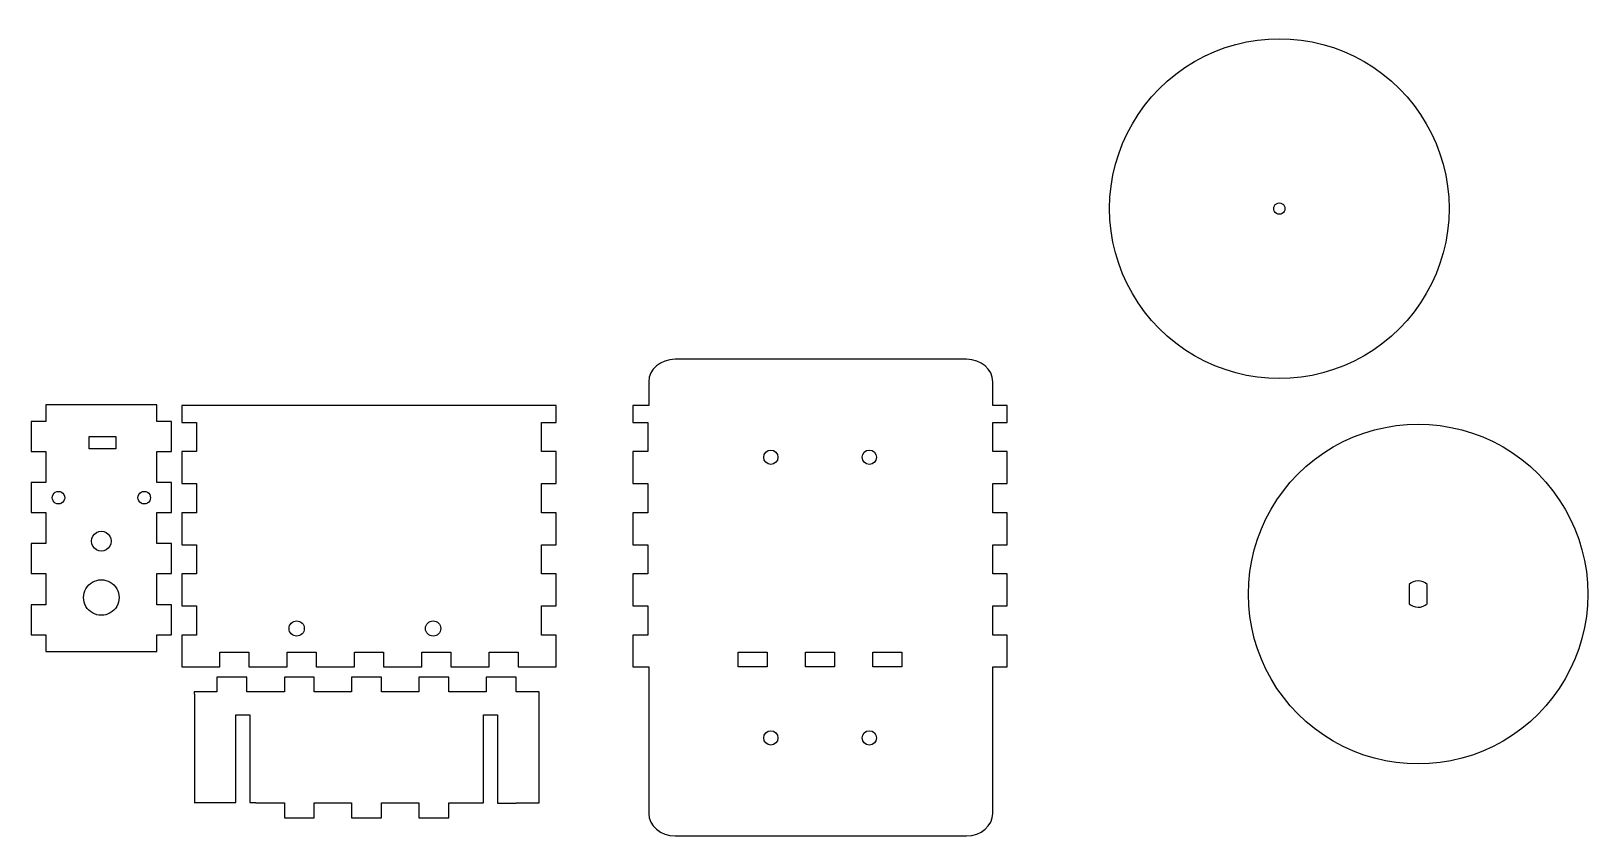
# Model space of a CAD drawing. Extents: x 31 to 347, y 30 to 194.
import ezdxf

# ---------------------------------------------------------------- set-up
doc = ezdxf.new("R2010")
doc.units = 0
doc.layers.add('newlayer', color=7, linetype='CONTINUOUS')

msp = doc.modelspace()

# ---------------------------------------------------------------- linework, layer by layer
at = {"layer": 'newlayer', "color": 7}
for points in [[(285.097146, 157.653392), (285.097147, 157.653392)], [(318.397146, 157.653391), (318.397146, 157.653391)], [(220.415556, 127.102222), (161.316458, 127.102222), (161.316458, 127.102222)], [(155.945417, 122.560208), (155.945417, 117.744792), (152.7175, 117.744792), (152.7175, 114.287569), (155.724931, 114.287569), (155.724931, 108.378542), (152.7175, 108.378542), (152.7175, 101.887431), (155.724931, 101.887431), (155.724931, 95.978403), (152.7175, 95.978403), (152.7175, 89.487292), (155.724931, 89.487292), (155.724931, 83.578264), (152.7175, 83.578264), (152.7175, 77.087153), (155.724931, 77.087153), (155.724931, 71.178125), (152.7175, 71.178125), (152.7175, 64.731111), (155.945417, 64.731111), (155.945417, 35.009583)], [(225.786597, 35.009583), (225.786597, 64.731111), (228.723472, 64.731111), (228.723472, 71.178125), (225.786597, 71.178125), (225.786597, 77.087153), (228.723472, 77.087153), (228.723472, 83.578264), (225.786597, 83.578264), (225.786597, 89.487292), (228.723472, 89.487292), (228.723472, 95.978403), (225.786597, 95.978403), (225.786597, 101.887431), (228.723472, 101.887431), (228.723472, 108.378542), (225.786597, 108.378542), (225.786597, 114.287569), (228.723472, 114.287569), (228.723472, 117.744792), (225.786597, 117.744792), (225.786597, 122.560208)], [(30.56936, 71.234584), (33.567971, 71.234584), (33.567971, 67.865556), (41.867068, 67.865556), (41.867068, 67.874361), (47.776096, 67.874361), (47.776096, 67.865556), (56.075193, 67.865556), (56.075193, 71.234584), (59.073804, 71.234584), (59.073804, 77.32), (56.075193, 77.32), (56.075193, 83.634722), (59.073804, 83.634722), (59.073804, 89.720139), (56.075193, 89.720139), (56.075193, 96.034861), (59.073804, 96.034861), (59.073804, 102.120278), (56.075193, 102.120278), (56.075193, 108.435), (59.073804, 108.435), (59.073804, 114.520417), (56.075193, 114.520417), (56.075193, 117.862986), (33.567971, 117.862986), (33.567971, 114.520417), (30.56936, 114.520417), (30.56936, 108.435), (33.567971, 108.435), (33.567971, 102.120278), (30.56936, 102.120278), (30.56936, 96.034861), (33.567971, 96.034861), (33.567971, 89.720139), (30.56936, 89.720139), (30.56936, 83.634722), (33.567971, 83.634722), (33.567971, 77.32), (30.56936, 77.32), (30.56936, 71.234584), (30.56936, 71.234584)], [(61.154028, 117.744792), (61.154028, 114.287569), (64.161458, 114.287569), (64.161458, 108.378542), (61.154028, 108.378542), (61.154028, 101.887431), (64.161458, 101.887431), (64.161458, 95.978403), (61.154028, 95.978403), (61.154028, 89.487292), (64.161458, 89.487292), (64.161458, 83.578264), (61.154028, 83.578264), (61.154028, 77.087153), (64.161458, 77.087153), (64.161458, 71.178125), (61.154028, 71.178125), (61.154028, 64.731111), (68.871042, 64.731111), (68.871042, 67.729722), (74.780069, 67.729722), (74.780069, 64.731111), (82.532361, 64.731111), (82.532361, 67.729722), (88.441389, 67.729722), (88.441389, 64.731111), (96.2025, 64.731111), (96.2025, 67.729722), (102.111528, 67.729722), (102.111528, 64.731111), (109.872639, 64.731111), (109.872639, 67.729722), (115.781667, 67.729722), (115.781667, 64.731111), (123.533958, 64.731111), (123.533958, 67.729722), (129.442986, 67.729722), (129.442986, 64.731111), (137.16, 64.731111), (137.16, 71.178125), (134.161389, 71.178125), (134.161389, 77.087153), (137.16, 77.087153), (137.16, 83.578264), (134.161389, 83.578264), (134.161389, 89.487292), (137.16, 89.487292), (137.16, 95.978403), (134.161389, 95.978403), (134.161389, 101.887431), (137.16, 101.887431), (137.16, 108.378542), (134.161389, 108.378542), (134.161389, 114.287569), (137.16, 114.287569), (137.16, 117.744792), (129.442986, 117.744792), (129.442986, 117.727153), (123.533958, 117.727153), (123.533958, 117.744792), (115.781667, 117.744792), (115.781667, 117.727153), (109.872639, 117.727153), (109.872639, 117.744792), (102.111528, 117.744792), (102.111528, 117.727153), (96.2025, 117.727153), (96.2025, 117.744792), (88.441389, 117.744792), (88.441389, 117.727153), (82.532361, 117.727153), (82.532361, 117.744792), (74.780069, 117.744792), (74.780069, 117.727153), (68.871042, 117.727153), (68.871042, 117.744792), (61.154028, 117.744792), (61.154028, 117.744792)], [(42.33637, 108.964277), (42.33637, 111.464277), (47.73637, 111.464277), (47.73637, 108.964277), (42.33637, 108.964277)], [(182.170486, 107.243333), (182.170486, 107.243333)], [(202.170486, 107.243333), (202.170486, 107.243333)], [(36.111579, 100.304275), (36.111579, 100.304275)], [(53.531579, 100.304275), (53.531579, 100.304275)], [(44.821575, 92.214275), (44.821575, 92.214275)], [(44.821575, 82.384275), (44.821575, 82.384275)], [(312.120788, 82.170537), (312.120788, 82.170537)], [(310.304011, 81.456162), (310.304011, 77.540328)], [(313.946427, 77.540328), (313.946427, 81.447342)], [(346.575215, 79.493835), (346.575215, 79.493835)], [(86.024012, 72.508207), (86.024012, 72.508207)], [(113.724013, 72.508207), (113.724013, 72.508207)], [(174.098881, 67.729722), (180.007909, 67.729722), (180.007909, 64.731111), (174.098881, 64.731111), (174.098881, 67.729722)], [(187.76902, 67.729722), (193.678048, 67.729722), (193.678048, 64.731111), (187.76902, 64.731111), (187.76902, 67.729722)], [(201.439159, 67.729722), (207.348187, 67.729722), (207.348187, 64.731111), (201.439159, 64.731111), (201.439159, 67.729722)], [(68.297778, 62.632083), (68.297778, 59.633472), (63.676389, 59.633472), (63.676389, 59.157222), (63.720486, 59.157222), (63.720486, 37.205625), (63.676389, 37.205625), (63.676389, 37.196806), (72.134236, 37.196806), (72.134236, 54.994444), (74.982917, 54.994444), (74.982917, 37.196806), (76.2, 37.196806), (76.2, 37.135069), (81.967917, 37.135069), (81.967917, 34.127639), (88.053333, 34.127639), (88.053333, 37.135069), (95.629236, 37.135069), (95.629236, 34.127639), (101.723472, 34.127639), (101.723472, 37.135069), (109.299375, 37.135069), (109.299375, 34.127639), (115.384792, 34.127639), (115.384792, 37.135069), (122.39625, 37.135069), (122.39625, 54.994444), (125.244931, 54.994444), (125.244931, 37.090972), (129.054931, 37.090972), (129.054931, 37.135069), (133.676319, 37.135069), (133.676319, 45.337153), (133.702778, 45.337153), (133.702778, 51.422569), (133.676319, 51.422569), (133.676319, 59.633472), (129.054931, 59.633472), (129.054931, 62.632083), (122.960694, 62.632083), (122.960694, 59.633472), (115.384792, 59.633472), (115.384792, 62.632083), (109.299375, 62.632083), (109.299375, 59.633472), (101.723472, 59.633472), (101.723472, 62.632083), (95.629236, 62.632083), (95.629236, 59.633472), (88.053333, 59.633472), (88.053333, 62.632083), (81.967917, 62.632083), (81.967917, 59.633472), (74.383194, 59.633472), (74.383194, 62.632083), (68.297778, 62.632083), (68.297778, 62.632083)], [(182.170486, 50.317637), (182.170486, 50.317637)], [(202.170486, 50.317637), (202.170486, 50.317637)], [(161.316458, 30.45875), (220.415556, 30.45875)]]:
    msp.add_lwpolyline(points, dxfattribs=at)
for points in [[(266.72039, 187.493036), (277.380149, 193.648288), (290.514142, 193.648288), (301.173902, 187.493036)], [(249.497146, 157.653391), (249.494972, 169.96264), (256.06063, 181.337784), (266.72039, 187.493036)], [(301.173902, 187.493036), (311.833662, 181.337784), (318.39932, 169.96264), (318.397146, 157.653391)], [(282.797146, 157.653392), (282.797146, 158.064248), (283.016335, 158.443894), (283.372146, 158.649322)], [(283.372146, 158.649322), (283.727957, 158.854749), (284.166335, 158.854749), (284.522146, 158.649322)], [(284.522146, 158.649322), (284.877957, 158.443894), (285.097146, 158.064248), (285.097146, 157.653392)], [(266.72039, 127.813746), (256.06063, 133.968998), (249.494972, 145.344143), (249.497146, 157.653391)], [(283.372146, 156.657463), (283.016335, 156.862891), (282.797146, 157.242537), (282.797146, 157.653392)], [(284.522146, 156.657463), (284.166335, 156.452036), (283.727957, 156.452036), (283.372146, 156.657463)], [(285.097146, 157.653392), (285.097146, 157.242537), (284.877957, 156.862891), (284.522146, 156.657463)], [(318.397146, 157.653391), (318.39932, 145.344143), (311.833662, 133.968998), (301.173902, 127.813746)], [(161.316458, 127.102222), (158.339923, 127.102222), (155.945417, 125.077715), (155.945417, 122.560208)], [(225.786597, 122.560208), (225.786597, 125.077715), (223.392091, 127.102222), (220.415556, 127.102222)], [(301.173902, 127.813746), (290.514142, 121.658494), (277.380149, 121.658494), (266.72039, 127.813746)], [(294.898458, 109.33348), (305.558218, 115.488731), (318.692211, 115.488731), (329.351971, 109.33348)], [(179.270486, 107.243333), (179.270486, 108.04415), (179.919674, 108.693333), (180.720486, 108.693333)], [(180.720486, 108.693333), (181.521299, 108.693333), (182.170486, 108.04415), (182.170486, 107.243333)], [(199.270486, 107.243333), (199.270486, 108.04415), (199.919673, 108.693333), (200.720486, 108.693333)], [(200.720486, 108.693333), (201.521299, 108.693333), (202.170486, 108.04415), (202.170486, 107.243333)], [(277.675214, 79.493835), (277.673041, 91.803083), (284.238698, 103.178228), (294.898458, 109.33348)], [(329.351971, 109.33348), (340.011731, 103.178228), (346.577388, 91.803083), (346.575215, 79.493835)], [(180.720486, 105.793333), (179.919674, 105.793333), (179.270486, 106.442523), (179.270486, 107.243333)], [(182.170486, 107.243333), (182.170486, 106.442523), (181.521299, 105.793333), (180.720486, 105.793333)], [(200.720486, 105.793333), (199.919673, 105.793333), (199.270486, 106.442523), (199.270486, 107.243333)], [(202.170486, 107.243333), (202.170486, 106.442523), (201.521299, 105.793333), (200.720486, 105.793333)], [(35.010564, 98.398873), (34.78339, 98.792017), (34.78339, 99.276534), (35.010564, 99.669679)], [(35.010564, 99.669679), (35.237738, 100.062823), (35.65752, 100.304774), (36.111579, 100.304275)], [(36.111579, 97.764276), (35.65752, 97.763777), (35.237738, 98.005729), (35.010564, 98.398873)], [(36.111579, 100.304275), (36.565639, 100.304774), (36.985421, 100.062823), (37.212595, 99.669679)], [(37.212595, 98.398873), (36.985421, 98.005729), (36.565639, 97.763777), (36.111579, 97.764276)], [(37.212595, 99.669679), (37.439769, 99.276534), (37.439769, 98.792017), (37.212595, 98.398873)], [(52.430564, 98.398873), (52.20339, 98.792017), (52.20339, 99.276534), (52.430564, 99.669679)], [(52.430564, 99.669679), (52.657738, 100.062823), (53.07752, 100.304774), (53.531579, 100.304275)], [(53.531579, 97.764276), (53.07752, 97.763777), (52.657738, 98.005729), (52.430564, 98.398873)], [(53.531579, 100.304275), (53.985639, 100.304774), (54.405421, 100.062823), (54.632595, 99.669679)], [(54.632595, 98.398873), (54.405421, 98.005729), (53.985639, 97.763777), (53.531579, 97.764276)], [(54.632595, 99.669679), (54.859769, 99.276534), (54.859769, 98.792017), (54.632595, 98.398873)], [(43.089081, 91.214428), (43.446465, 91.833308), (44.106917, 92.214465), (44.821575, 92.214275)], [(44.821575, 92.214275), (45.536233, 92.214465), (46.196685, 91.833308), (46.554069, 91.214428)], [(43.089081, 89.214121), (42.731697, 89.833001), (42.731697, 90.595548), (43.089081, 91.214428)], [(44.821575, 88.214274), (44.106917, 88.214084), (43.446465, 88.595241), (43.089081, 89.214121)], [(46.554069, 89.214121), (46.196685, 88.595241), (45.536233, 88.214084), (44.821575, 88.214274)], [(46.554069, 91.214428), (46.911453, 90.595548), (46.911453, 89.833001), (46.554069, 89.214121)], [(41.703086, 80.584552), (42.346377, 81.698536), (43.535191, 82.384617), (44.821575, 82.384275)], [(44.821575, 82.384275), (46.107959, 82.384617), (47.296774, 81.698536), (47.940064, 80.584552)], [(312.120788, 82.170537), (311.418139, 82.170537), (310.780712, 81.898613), (310.304011, 81.456162)], [(313.946427, 81.447342), (313.46696, 81.89316), (312.826485, 82.170537), (312.120788, 82.170537)], [(41.703086, 76.983999), (41.059795, 78.097983), (41.059795, 79.470567), (41.703086, 80.584552)], [(47.940064, 80.584552), (48.583355, 79.470567), (48.583355, 78.097983), (47.940064, 76.983999)], [(294.898458, 49.65419), (284.238698, 55.809442), (277.673041, 67.184586), (277.675214, 79.493835)], [(346.575215, 79.493835), (346.577388, 67.184586), (340.011731, 55.809442), (329.351971, 49.65419)], [(44.821575, 75.184275), (43.535191, 75.183933), (42.346377, 75.870014), (41.703086, 76.983999)], [(47.940064, 76.983999), (47.296774, 75.870014), (46.107959, 75.183933), (44.821575, 75.184275)], [(310.304011, 77.540328), (310.780994, 77.094262), (311.416785, 76.817134), (312.120788, 76.817134)], [(312.120788, 76.817134), (312.825723, 76.817134), (313.467129, 77.09326), (313.946427, 77.540328)], [(82.924013, 72.508207), (82.924013, 73.364248), (83.617971, 74.058207), (84.474013, 74.058207)], [(84.474013, 74.058207), (85.330054, 74.058207), (86.024012, 73.364248), (86.024012, 72.508207)], [(110.624014, 72.508207), (110.624014, 73.364248), (111.317972, 74.058207), (112.174014, 74.058207)], [(112.174014, 74.058207), (113.030055, 74.058207), (113.724013, 73.364248), (113.724013, 72.508207)], [(84.474013, 70.958207), (83.617971, 70.958207), (82.924013, 71.652166), (82.924013, 72.508207)], [(86.024012, 72.508207), (86.024012, 71.652166), (85.330054, 70.958207), (84.474013, 70.958207)], [(112.174014, 70.958207), (111.317972, 70.958207), (110.624014, 71.652166), (110.624014, 72.508207)], [(113.724013, 72.508207), (113.724013, 71.652166), (113.030055, 70.958207), (112.174014, 70.958207)], [(179.270486, 50.317637), (179.270486, 51.118454), (179.919674, 51.767637), (180.720486, 51.767637)], [(180.720486, 51.767637), (181.521299, 51.767637), (182.170486, 51.118454), (182.170486, 50.317637)], [(199.270486, 50.317637), (199.270486, 51.118454), (199.919673, 51.767637), (200.720486, 51.767637)], [(200.720486, 51.767637), (201.521299, 51.767637), (202.170486, 51.118454), (202.170486, 50.317637)], [(180.720486, 48.867637), (179.919674, 48.867637), (179.270486, 49.516828), (179.270486, 50.317637)], [(182.170486, 50.317637), (182.170486, 49.516828), (181.521299, 48.867637), (180.720486, 48.867637)], [(200.720486, 48.867637), (199.919673, 48.867637), (199.270486, 49.516828), (199.270486, 50.317637)], [(202.170486, 50.317637), (202.170486, 49.516828), (201.521299, 48.867637), (200.720486, 48.867637)], [(329.351971, 49.65419), (318.692211, 43.498938), (305.558218, 43.498938), (294.898458, 49.65419)], [(155.945417, 35.009583), (155.945417, 32.492076), (158.339923, 30.45875), (161.316458, 30.45875)], [(220.415556, 30.45875), (223.392091, 30.45875), (225.786597, 32.492076), (225.786597, 35.009583)]]:
    msp.add_open_spline(points, degree=3, dxfattribs=at)

doc.saveas('drawing.dxf')
